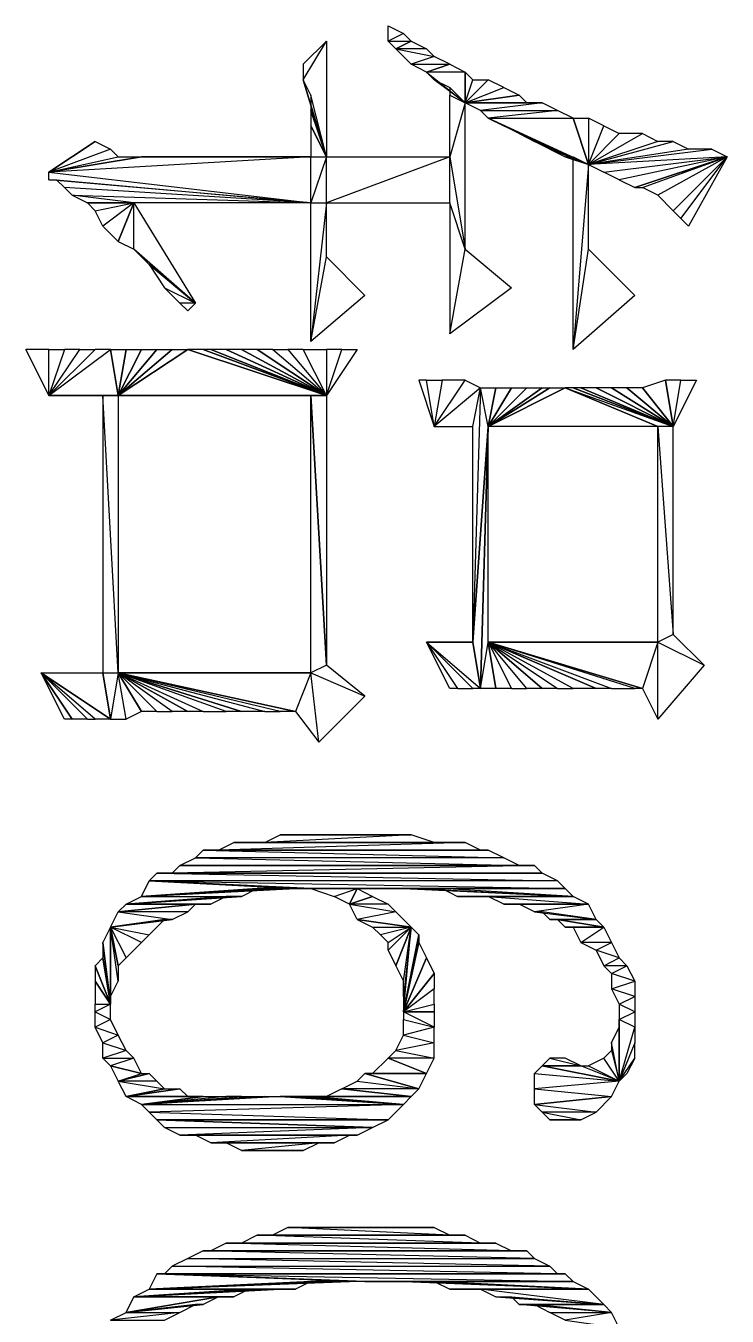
# Model space of a CAD drawing. Extents: x 0 to 7.8, y 0 to 11.
# Drawn here: x 1.595 to 1.8225, y 3.1462 to 3.565 of the extents above; entities that cross this region are included whole.
import ezdxf

# ---------------------------------------------------------------- set-up
doc = ezdxf.new("R2010")
doc.units = 0
doc.header["$MEASUREMENT"] = 0
doc.linetypes.add('AUSGEZOGEN', pattern=[0])
doc.layers.get('0').update_dxf_attribs({"linetype": 'AUSGEZOGEN'})

msp = doc.modelspace()

# ---------------------------------------------------------------- linework, layer by layer
for points in [[(1.7125, 3.565), (1.7175, 3.5625), (1.7175, 3.5625), (1.7125, 3.56), (1.7125, 3.565)], [(1.685, 3.5525), (1.685, 3.5475), (1.685, 3.5475), (1.6925, 3.56), (1.685, 3.5525)], [(1.685, 3.5475), (1.6925, 3.56), (1.6925, 3.56), (1.6925, 3.5225), (1.685, 3.5475), (1.685, 3.5475)], [(1.7175, 3.5625), (1.7125, 3.56), (1.7125, 3.56), (1.72, 3.56), (1.7175, 3.5625)], [(1.7125, 3.56), (1.72, 3.56), (1.72, 3.56), (1.715, 3.5575), (1.7125, 3.56), (1.7125, 3.56)], [(1.72, 3.56), (1.725, 3.5575), (1.725, 3.5575), (1.715, 3.5575), (1.72, 3.56)], [(1.725, 3.5575), (1.715, 3.5575), (1.715, 3.5575), (1.7275, 3.555), (1.725, 3.5575)], [(1.715, 3.5575), (1.7275, 3.555), (1.7275, 3.555), (1.72, 3.5525), (1.715, 3.5575)], [(1.7275, 3.555), (1.72, 3.5525), (1.72, 3.5525), (1.7325, 3.5525), (1.7275, 3.555)], [(1.72, 3.5525), (1.7325, 3.5525), (1.7325, 3.5525), (1.725, 3.55), (1.72, 3.5525), (1.72, 3.5525)], [(1.7325, 3.5525), (1.7375, 3.55), (1.7375, 3.55), (1.725, 3.55), (1.7325, 3.5525)], [(1.6925, 3.5225), (1.6875, 3.5425), (1.6875, 3.5425), (1.685, 3.5475), (1.6925, 3.5225), (1.6925, 3.5225)], [(1.7375, 3.54), (1.7275, 3.5475), (1.7275, 3.5475), (1.725, 3.55), (1.7375, 3.54), (1.7375, 3.54)], [(1.7375, 3.55), (1.725, 3.55), (1.725, 3.55), (1.7375, 3.54), (1.7375, 3.55), (1.7375, 3.55)], [(1.7325, 3.545), (1.7375, 3.54), (1.7375, 3.54), (1.7275, 3.5475), (1.7325, 3.545)], [(1.7375, 3.54), (1.74, 3.5475), (1.74, 3.5475), (1.7375, 3.55), (1.7375, 3.54), (1.7375, 3.54)], [(1.7375, 3.54), (1.75, 3.545), (1.75, 3.545), (1.745, 3.5475), (1.7375, 3.54), (1.7375, 3.54)], [(1.745, 3.5475), (1.7375, 3.54), (1.7375, 3.54), (1.74, 3.5475), (1.745, 3.5475)], [(1.7325, 3.545), (1.7325, 3.5425), (1.7325, 3.5425), (1.7375, 3.54), (1.7325, 3.545)], [(1.755, 3.5425), (1.7375, 3.54), (1.7375, 3.54), (1.75, 3.545), (1.755, 3.5425)], [(1.6875, 3.5375), (1.6925, 3.5225), (1.6925, 3.5225), (1.6875, 3.5425), (1.6875, 3.5375)], [(1.7325, 3.5425), (1.7375, 3.54), (1.7375, 3.54), (1.7325, 3.5225), (1.7325, 3.5425)], [(1.7375, 3.54), (1.7325, 3.5225), (1.7325, 3.5225), (1.7375, 3.4925), (1.7375, 3.54), (1.7375, 3.54)], [(1.755, 3.5425), (1.7575, 3.54), (1.7575, 3.54), (1.7375, 3.54), (1.755, 3.5425)], [(1.7575, 3.54), (1.7375, 3.54), (1.7375, 3.54), (1.7625, 3.54), (1.7575, 3.54)], [(1.7375, 3.54), (1.7625, 3.54), (1.7625, 3.54), (1.7425, 3.5375), (1.7375, 3.54)], [(1.7625, 3.54), (1.7425, 3.5375), (1.7425, 3.5375), (1.7675, 3.5375), (1.7625, 3.54)], [(1.6875, 3.5375), (1.6875, 3.5325), (1.6875, 3.5325), (1.6925, 3.5225), (1.6875, 3.5375)], [(1.7425, 3.5375), (1.7675, 3.5375), (1.7675, 3.5375), (1.745, 3.535), (1.7425, 3.5375), (1.7425, 3.5375)], [(1.745, 3.535), (1.7725, 3.535), (1.7725, 3.535), (1.7675, 3.5375), (1.745, 3.535), (1.745, 3.535)], [(1.75, 3.5325), (1.7775, 3.52), (1.7775, 3.52), (1.745, 3.535), (1.75, 3.5325)], [(1.7775, 3.52), (1.745, 3.535), (1.745, 3.535), (1.7725, 3.535), (1.7775, 3.52)], [(1.7725, 3.535), (1.7775, 3.535), (1.7775, 3.535), (1.7775, 3.52), (1.7725, 3.535), (1.7725, 3.535)], [(1.7775, 3.52), (1.7825, 3.5325), (1.7825, 3.5325), (1.7775, 3.535), (1.7775, 3.52), (1.7775, 3.52)], [(1.6875, 3.5325), (1.6875, 3.5225), (1.6875, 3.5225), (1.6925, 3.5225), (1.6875, 3.5325)], [(1.6875, 3.5325), (1.6925, 3.5225), (1.6925, 3.5225), (1.6875, 3.5325), (1.6875, 3.5325), (1.6875, 3.5325)], [(1.7775, 3.52), (1.755, 3.53), (1.755, 3.53), (1.75, 3.5325), (1.7775, 3.52), (1.7775, 3.52)], [(1.7875, 3.53), (1.7775, 3.52), (1.7775, 3.52), (1.7825, 3.5325), (1.7875, 3.53)], [(1.6225, 3.525), (1.6025, 3.5175), (1.6025, 3.5175), (1.6175, 3.5275), (1.6225, 3.525)], [(1.6025, 3.5175), (1.6175, 3.5275), (1.6175, 3.5275), (1.6175, 3.5275), (1.6025, 3.5175), (1.6025, 3.5175)], [(1.76, 3.5275), (1.7775, 3.52), (1.7775, 3.52), (1.755, 3.53), (1.76, 3.5275)], [(1.7775, 3.52), (1.765, 3.525), (1.765, 3.525), (1.76, 3.5275), (1.7775, 3.52), (1.7775, 3.52)], [(1.8, 3.5275), (1.7775, 3.52), (1.7775, 3.52), (1.795, 3.53), (1.8, 3.5275)], [(1.7775, 3.52), (1.795, 3.53), (1.795, 3.53), (1.7875, 3.53), (1.7775, 3.52), (1.7775, 3.52)], [(1.81, 3.525), (1.7775, 3.52), (1.7775, 3.52), (1.805, 3.5275), (1.81, 3.525)], [(1.7775, 3.52), (1.805, 3.5275), (1.805, 3.5275), (1.8, 3.5275), (1.7775, 3.52), (1.7775, 3.52)], [(1.6025, 3.5175), (1.625, 3.5225), (1.625, 3.5225), (1.6225, 3.525), (1.6025, 3.5175), (1.6025, 3.5175)], [(1.6875, 3.5225), (1.6025, 3.5175), (1.6025, 3.5175), (1.6875, 3.5075), (1.6875, 3.5225), (1.6875, 3.5225)], [(1.6325, 3.5225), (1.6875, 3.5225), (1.6875, 3.5225), (1.6025, 3.5175), (1.6325, 3.5225), (1.6325, 3.5225)], [(1.6325, 3.5225), (1.6025, 3.5175), (1.6025, 3.5175), (1.625, 3.5225), (1.6325, 3.5225)], [(1.6875, 3.5225), (1.6325, 3.5225), (1.6325, 3.5225), (1.6875, 3.5225), (1.6875, 3.5225)], [(1.6875, 3.5225), (1.6925, 3.5225), (1.6925, 3.5225), (1.6875, 3.5075), (1.6875, 3.5225)], [(1.6925, 3.5225), (1.6875, 3.5075), (1.6875, 3.5075), (1.6925, 3.5075), (1.6925, 3.5225)], [(1.7325, 3.5075), (1.7325, 3.5225), (1.7325, 3.5225), (1.6925, 3.5075), (1.7325, 3.5075)], [(1.7325, 3.5225), (1.6925, 3.5075), (1.6925, 3.5075), (1.6925, 3.5225), (1.7325, 3.5225), (1.7325, 3.5225)], [(1.7375, 3.4925), (1.7325, 3.5075), (1.7325, 3.5075), (1.7325, 3.5225), (1.7375, 3.4925), (1.7375, 3.4925)], [(1.77, 3.5225), (1.7775, 3.52), (1.7775, 3.52), (1.765, 3.525), (1.77, 3.5225)], [(1.77, 3.5225), (1.7725, 3.5225), (1.7725, 3.5225), (1.7775, 3.52), (1.77, 3.5225)], [(1.7725, 3.5225), (1.7775, 3.52), (1.7775, 3.52), (1.7725, 3.46), (1.7725, 3.5225), (1.7725, 3.5225)], [(1.8225, 3.5225), (1.7775, 3.52), (1.7775, 3.52), (1.8175, 3.525), (1.8225, 3.5225)], [(1.7775, 3.52), (1.8175, 3.525), (1.8175, 3.525), (1.81, 3.525), (1.7775, 3.52), (1.7775, 3.52)], [(1.7775, 3.52), (1.7825, 3.5175), (1.7825, 3.5175), (1.8225, 3.5225), (1.7775, 3.52)], [(1.7825, 3.5175), (1.8225, 3.5225), (1.8225, 3.5225), (1.7875, 3.515), (1.7825, 3.5175)], [(1.8225, 3.5225), (1.7875, 3.515), (1.7875, 3.515), (1.7925, 3.5125), (1.8225, 3.5225), (1.8225, 3.5225)], [(1.7925, 3.5125), (1.795, 3.5125), (1.795, 3.5125), (1.8225, 3.5225), (1.7925, 3.5125)], [(1.795, 3.5125), (1.8225, 3.5225), (1.8225, 3.5225), (1.8, 3.51), (1.795, 3.5125)], [(1.8225, 3.5225), (1.8, 3.51), (1.8, 3.51), (1.805, 3.505), (1.8225, 3.5225), (1.8225, 3.5225)], [(1.805, 3.505), (1.8075, 3.5025), (1.8075, 3.5025), (1.8225, 3.5225), (1.805, 3.505)], [(1.8075, 3.5025), (1.8225, 3.5225), (1.8225, 3.5225), (1.81, 3.5), (1.8075, 3.5025), (1.8075, 3.5025)], [(1.6875, 3.5075), (1.6025, 3.515), (1.6025, 3.515), (1.6025, 3.5175), (1.6875, 3.5075), (1.6875, 3.5075)], [(1.7725, 3.46), (1.7775, 3.4925), (1.7775, 3.4925), (1.7775, 3.52), (1.7725, 3.46), (1.7725, 3.46)], [(1.605, 3.515), (1.6875, 3.5075), (1.6875, 3.5075), (1.6025, 3.515), (1.605, 3.515)], [(1.6875, 3.5075), (1.6075, 3.5125), (1.6075, 3.5125), (1.605, 3.515), (1.6875, 3.5075), (1.6875, 3.5075)], [(1.61, 3.51), (1.6875, 3.5075), (1.6875, 3.5075), (1.6075, 3.5125), (1.61, 3.51)], [(1.6875, 3.5075), (1.63, 3.5075), (1.63, 3.5075), (1.61, 3.51), (1.6875, 3.5075)], [(1.63, 3.5075), (1.61, 3.51), (1.61, 3.51), (1.615, 3.5075), (1.63, 3.5075), (1.63, 3.5075)], [(1.615, 3.5075), (1.6175, 3.505), (1.6175, 3.505), (1.63, 3.5075), (1.615, 3.5075)], [(1.6175, 3.505), (1.63, 3.5075), (1.63, 3.5075), (1.62, 3.5), (1.6175, 3.505)], [(1.63, 3.5075), (1.62, 3.5), (1.62, 3.5), (1.625, 3.495), (1.63, 3.5075), (1.63, 3.5075)], [(1.63, 3.5075), (1.625, 3.495), (1.625, 3.495), (1.63, 3.4925), (1.63, 3.5075), (1.63, 3.5075)], [(1.65, 3.475), (1.63, 3.4925), (1.63, 3.4925), (1.63, 3.5075), (1.65, 3.475), (1.65, 3.475)], [(1.6875, 3.4625), (1.6925, 3.49), (1.6925, 3.49), (1.6925, 3.5075), (1.6875, 3.4625), (1.6875, 3.4625)], [(1.6875, 3.5075), (1.6925, 3.5075), (1.6925, 3.5075), (1.6875, 3.4625), (1.6875, 3.5075), (1.6875, 3.5075)], [(1.7325, 3.465), (1.7375, 3.4925), (1.7375, 3.4925), (1.7325, 3.5075), (1.7325, 3.465)], [(1.635, 3.4875), (1.65, 3.475), (1.65, 3.475), (1.63, 3.4925), (1.635, 3.4875)], [(1.7525, 3.48), (1.7325, 3.465), (1.7325, 3.465), (1.7375, 3.4925), (1.7525, 3.48)], [(1.7925, 3.4775), (1.7725, 3.46), (1.7725, 3.46), (1.7775, 3.4925), (1.7925, 3.4775)], [(1.705, 3.4775), (1.6875, 3.4625), (1.6875, 3.4625), (1.6925, 3.49), (1.705, 3.4775)], [(1.635, 3.4875), (1.64, 3.48), (1.64, 3.48), (1.65, 3.475), (1.635, 3.4875)], [(1.64, 3.48), (1.65, 3.475), (1.65, 3.475), (1.645, 3.475), (1.64, 3.48)], [(1.65, 3.475), (1.645, 3.475), (1.645, 3.475), (1.6475, 3.4725), (1.65, 3.475), (1.65, 3.475)], [(1.6025, 3.445), (1.6025, 3.46), (1.6025, 3.46), (1.595, 3.46), (1.6025, 3.445), (1.6025, 3.445)], [(1.595, 3.46), (1.595, 3.46), (1.595, 3.46), (1.6025, 3.445), (1.595, 3.46), (1.595, 3.46)], [(1.625, 3.445), (1.6025, 3.445), (1.6025, 3.445), (1.6225, 3.46), (1.625, 3.445)], [(1.6025, 3.445), (1.6225, 3.46), (1.6225, 3.46), (1.6175, 3.46), (1.6025, 3.445), (1.6025, 3.445)], [(1.6175, 3.46), (1.6025, 3.445), (1.6025, 3.445), (1.6125, 3.46), (1.6175, 3.46)], [(1.6025, 3.445), (1.6125, 3.46), (1.6125, 3.46), (1.6075, 3.46), (1.6025, 3.445), (1.6025, 3.445)], [(1.6075, 3.46), (1.6025, 3.445), (1.6025, 3.445), (1.6025, 3.46), (1.6075, 3.46)], [(1.6225, 3.46), (1.6275, 3.46), (1.6275, 3.46), (1.625, 3.445), (1.6225, 3.46), (1.6225, 3.46)], [(1.6475, 3.46), (1.6925, 3.445), (1.6925, 3.445), (1.625, 3.445), (1.6475, 3.46), (1.6475, 3.46)], [(1.6425, 3.46), (1.6475, 3.46), (1.6475, 3.46), (1.625, 3.445), (1.6425, 3.46), (1.6425, 3.46)], [(1.6375, 3.46), (1.6425, 3.46), (1.6425, 3.46), (1.625, 3.445), (1.6375, 3.46), (1.6375, 3.46)], [(1.6325, 3.46), (1.6375, 3.46), (1.6375, 3.46), (1.625, 3.445), (1.6325, 3.46), (1.6325, 3.46)], [(1.6275, 3.46), (1.6325, 3.46), (1.6325, 3.46), (1.625, 3.445), (1.6275, 3.46), (1.6275, 3.46)], [(1.6475, 3.46), (1.6475, 3.46), (1.6475, 3.46), (1.6925, 3.445), (1.6475, 3.46)], [(1.6525, 3.46), (1.6475, 3.46), (1.6475, 3.46), (1.6925, 3.445), (1.6525, 3.46), (1.6525, 3.46)], [(1.655, 3.46), (1.6525, 3.46), (1.6525, 3.46), (1.6925, 3.445), (1.655, 3.46), (1.655, 3.46)], [(1.66, 3.46), (1.655, 3.46), (1.655, 3.46), (1.6925, 3.445), (1.66, 3.46), (1.66, 3.46)], [(1.665, 3.46), (1.66, 3.46), (1.66, 3.46), (1.6925, 3.445), (1.665, 3.46), (1.665, 3.46)], [(1.67, 3.46), (1.665, 3.46), (1.665, 3.46), (1.6925, 3.445), (1.67, 3.46), (1.67, 3.46)], [(1.67, 3.46), (1.6925, 3.445), (1.6925, 3.445), (1.675, 3.46), (1.67, 3.46)], [(1.6925, 3.445), (1.675, 3.46), (1.675, 3.46), (1.68, 3.46), (1.6925, 3.445), (1.6925, 3.445)], [(1.68, 3.46), (1.6925, 3.445), (1.6925, 3.445), (1.685, 3.46), (1.68, 3.46)], [(1.6925, 3.445), (1.685, 3.46), (1.685, 3.46), (1.6925, 3.46), (1.6925, 3.445), (1.6925, 3.445)], [(1.6925, 3.46), (1.6925, 3.445), (1.6925, 3.445), (1.6975, 3.46), (1.6925, 3.46)], [(1.6925, 3.445), (1.6975, 3.46), (1.6975, 3.46), (1.7025, 3.46), (1.6925, 3.445), (1.6925, 3.445)], [(1.7275, 3.435), (1.725, 3.45), (1.725, 3.45), (1.7225, 3.45), (1.7275, 3.435), (1.7275, 3.435)], [(1.73, 3.45), (1.7275, 3.435), (1.7275, 3.435), (1.725, 3.45), (1.73, 3.45)], [(1.7425, 3.4475), (1.7275, 3.435), (1.7275, 3.435), (1.7375, 3.45), (1.7425, 3.4475)], [(1.7275, 3.435), (1.7375, 3.45), (1.7375, 3.45), (1.73, 3.45), (1.7275, 3.435), (1.7275, 3.435)], [(1.7275, 3.435), (1.74, 3.435), (1.74, 3.435), (1.7425, 3.4475), (1.7275, 3.435)], [(1.74, 3.435), (1.7425, 3.4475), (1.7425, 3.4475), (1.74, 3.365), (1.74, 3.435), (1.74, 3.435)], [(1.745, 3.435), (1.7425, 3.4475), (1.7425, 3.4475), (1.74, 3.365), (1.745, 3.435), (1.745, 3.435)], [(1.7475, 3.4475), (1.745, 3.435), (1.745, 3.435), (1.7425, 3.4475), (1.7475, 3.4475)], [(1.77, 3.4475), (1.8, 3.435), (1.8, 3.435), (1.745, 3.435), (1.77, 3.4475), (1.77, 3.4475)], [(1.765, 3.4475), (1.77, 3.4475), (1.77, 3.4475), (1.745, 3.435), (1.765, 3.4475), (1.765, 3.4475)], [(1.7625, 3.4475), (1.765, 3.4475), (1.765, 3.4475), (1.745, 3.435), (1.7625, 3.4475), (1.7625, 3.4475)], [(1.7575, 3.4475), (1.7625, 3.4475), (1.7625, 3.4475), (1.745, 3.435), (1.7575, 3.4475), (1.7575, 3.4475)], [(1.7525, 3.4475), (1.7575, 3.4475), (1.7575, 3.4475), (1.745, 3.435), (1.7525, 3.4475), (1.7525, 3.4475)], [(1.7475, 3.4475), (1.7525, 3.4475), (1.7525, 3.4475), (1.745, 3.435), (1.7475, 3.4475), (1.7475, 3.4475)], [(1.77, 3.4475), (1.805, 3.435), (1.805, 3.435), (1.8, 3.435), (1.77, 3.4475)], [(1.7725, 3.4475), (1.77, 3.4475), (1.77, 3.4475), (1.805, 3.435), (1.7725, 3.4475), (1.7725, 3.4475)], [(1.775, 3.4475), (1.7725, 3.4475), (1.7725, 3.4475), (1.805, 3.435), (1.775, 3.4475), (1.775, 3.4475)], [(1.78, 3.4475), (1.775, 3.4475), (1.775, 3.4475), (1.805, 3.435), (1.78, 3.4475), (1.78, 3.4475)], [(1.785, 3.4475), (1.78, 3.4475), (1.78, 3.4475), (1.805, 3.435), (1.785, 3.4475), (1.785, 3.4475)], [(1.79, 3.4475), (1.785, 3.4475), (1.785, 3.4475), (1.805, 3.435), (1.79, 3.4475), (1.79, 3.4475)], [(1.795, 3.4475), (1.79, 3.4475), (1.79, 3.4475), (1.805, 3.435), (1.795, 3.4475), (1.795, 3.4475)], [(1.8025, 3.45), (1.795, 3.4475), (1.795, 3.4475), (1.805, 3.435), (1.8025, 3.45), (1.8025, 3.45)], [(1.8025, 3.45), (1.805, 3.435), (1.805, 3.435), (1.8075, 3.45), (1.8025, 3.45)], [(1.805, 3.435), (1.8075, 3.45), (1.8075, 3.45), (1.8125, 3.45), (1.805, 3.435), (1.805, 3.435)], [(1.6025, 3.445), (1.62, 3.445), (1.62, 3.445), (1.625, 3.445), (1.6025, 3.445)], [(1.62, 3.445), (1.62, 3.355), (1.62, 3.355), (1.625, 3.355), (1.62, 3.445), (1.62, 3.445)], [(1.62, 3.445), (1.625, 3.445), (1.625, 3.445), (1.625, 3.355), (1.62, 3.445), (1.62, 3.445)], [(1.625, 3.445), (1.6875, 3.445), (1.6875, 3.445), (1.6925, 3.445), (1.625, 3.445)], [(1.6875, 3.445), (1.6925, 3.3575), (1.6925, 3.3575), (1.6875, 3.355), (1.6875, 3.445)], [(1.6875, 3.445), (1.6925, 3.445), (1.6925, 3.445), (1.6925, 3.3575), (1.6875, 3.445), (1.6875, 3.445)], [(1.745, 3.435), (1.74, 3.365), (1.74, 3.365), (1.7425, 3.35), (1.745, 3.435), (1.745, 3.435)], [(1.7425, 3.35), (1.745, 3.365), (1.745, 3.365), (1.745, 3.435), (1.7425, 3.35), (1.7425, 3.35)], [(1.805, 3.435), (1.8, 3.435), (1.8, 3.435), (1.805, 3.3675), (1.805, 3.435)], [(1.8, 3.435), (1.805, 3.3675), (1.805, 3.3675), (1.8, 3.365), (1.8, 3.435), (1.8, 3.435)], [(1.805, 3.3675), (1.8, 3.365), (1.8, 3.365), (1.815, 3.3575), (1.805, 3.3675)], [(1.7425, 3.35), (1.74, 3.35), (1.74, 3.35), (1.725, 3.365), (1.7425, 3.35)], [(1.74, 3.35), (1.725, 3.365), (1.725, 3.365), (1.735, 3.35), (1.74, 3.35)], [(1.725, 3.365), (1.735, 3.35), (1.735, 3.35), (1.7325, 3.35), (1.725, 3.365), (1.725, 3.365)], [(1.725, 3.365), (1.74, 3.365), (1.74, 3.365), (1.725, 3.365), (1.725, 3.365)], [(1.74, 3.365), (1.725, 3.365), (1.725, 3.365), (1.7425, 3.35), (1.74, 3.365), (1.74, 3.365)], [(1.7475, 3.35), (1.7425, 3.35), (1.7425, 3.35), (1.745, 3.365), (1.7475, 3.35)], [(1.8, 3.365), (1.745, 3.365), (1.745, 3.365), (1.8, 3.365), (1.8, 3.365)], [(1.745, 3.365), (1.8, 3.365), (1.8, 3.365), (1.795, 3.35), (1.745, 3.365), (1.745, 3.365)], [(1.795, 3.35), (1.7925, 3.35), (1.7925, 3.35), (1.745, 3.365), (1.795, 3.35)], [(1.7925, 3.35), (1.745, 3.365), (1.745, 3.365), (1.785, 3.35), (1.7925, 3.35)], [(1.745, 3.365), (1.785, 3.35), (1.785, 3.35), (1.78, 3.35), (1.745, 3.365), (1.745, 3.365)], [(1.78, 3.35), (1.7725, 3.35), (1.7725, 3.35), (1.745, 3.365), (1.78, 3.35)], [(1.7725, 3.35), (1.745, 3.365), (1.745, 3.365), (1.7675, 3.35), (1.7725, 3.35)], [(1.745, 3.365), (1.7675, 3.35), (1.7675, 3.35), (1.7625, 3.35), (1.745, 3.365), (1.745, 3.365)], [(1.7625, 3.35), (1.7575, 3.35), (1.7575, 3.35), (1.745, 3.365), (1.7625, 3.35)], [(1.7575, 3.35), (1.745, 3.365), (1.745, 3.365), (1.7525, 3.35), (1.7575, 3.35)], [(1.745, 3.365), (1.7525, 3.35), (1.7525, 3.35), (1.7475, 3.35), (1.745, 3.365), (1.745, 3.365)], [(1.8, 3.365), (1.795, 3.35), (1.795, 3.35), (1.8, 3.34), (1.8, 3.365), (1.8, 3.365)], [(1.8, 3.365), (1.815, 3.3575), (1.815, 3.3575), (1.8, 3.34), (1.8, 3.365), (1.8, 3.365)], [(1.6225, 3.34), (1.6175, 3.34), (1.6175, 3.34), (1.6, 3.355), (1.6225, 3.34)], [(1.6175, 3.34), (1.6, 3.355), (1.6, 3.355), (1.615, 3.34), (1.6175, 3.34)], [(1.6, 3.355), (1.615, 3.34), (1.615, 3.34), (1.61, 3.34), (1.6, 3.355), (1.6, 3.355)], [(1.6, 3.355), (1.61, 3.34), (1.61, 3.34), (1.6075, 3.34), (1.6, 3.355), (1.6, 3.355)], [(1.6225, 3.34), (1.6, 3.355), (1.6, 3.355), (1.62, 3.355), (1.6225, 3.34), (1.6225, 3.34)], [(1.625, 3.355), (1.6225, 3.34), (1.6225, 3.34), (1.62, 3.355), (1.625, 3.355), (1.625, 3.355)], [(1.6275, 3.34), (1.625, 3.355), (1.625, 3.355), (1.6225, 3.34), (1.6275, 3.34)], [(1.6875, 3.355), (1.625, 3.355), (1.625, 3.355), (1.6875, 3.355), (1.6875, 3.355)], [(1.625, 3.355), (1.6875, 3.355), (1.6875, 3.355), (1.6825, 3.3425), (1.625, 3.355), (1.625, 3.355)], [(1.6825, 3.3425), (1.6775, 3.3425), (1.6775, 3.3425), (1.625, 3.355), (1.6825, 3.3425)], [(1.6775, 3.3425), (1.625, 3.355), (1.625, 3.355), (1.6725, 3.3425), (1.6775, 3.3425)], [(1.625, 3.355), (1.6725, 3.3425), (1.6725, 3.3425), (1.665, 3.3425), (1.625, 3.355), (1.625, 3.355)], [(1.665, 3.3425), (1.66, 3.3425), (1.66, 3.3425), (1.625, 3.355), (1.665, 3.3425)], [(1.66, 3.3425), (1.625, 3.355), (1.625, 3.355), (1.6525, 3.3425), (1.66, 3.3425)], [(1.625, 3.355), (1.6525, 3.3425), (1.6525, 3.3425), (1.6475, 3.3425), (1.625, 3.355), (1.625, 3.355)], [(1.6475, 3.3425), (1.6425, 3.3425), (1.6425, 3.3425), (1.625, 3.355), (1.6475, 3.3425)], [(1.6425, 3.3425), (1.625, 3.355), (1.625, 3.355), (1.6375, 3.3425), (1.6425, 3.3425)], [(1.625, 3.355), (1.6375, 3.3425), (1.6375, 3.3425), (1.6325, 3.3425), (1.625, 3.355), (1.625, 3.355)], [(1.6325, 3.3425), (1.6275, 3.34), (1.6275, 3.34), (1.625, 3.355), (1.6325, 3.3425)], [(1.6875, 3.355), (1.6825, 3.3425), (1.6825, 3.3425), (1.69, 3.3325), (1.6875, 3.355), (1.6875, 3.355)], [(1.6925, 3.3575), (1.6875, 3.355), (1.6875, 3.355), (1.705, 3.3475), (1.6925, 3.3575)], [(1.6875, 3.355), (1.705, 3.3475), (1.705, 3.3475), (1.69, 3.3325), (1.6875, 3.355), (1.6875, 3.355)], [(1.6625, 3.3), (1.7375, 3.3), (1.7375, 3.3), (1.6575, 3.2975), (1.6625, 3.3)], [(1.7375, 3.3), (1.6575, 3.2975), (1.6575, 3.2975), (1.7425, 3.2975), (1.7375, 3.3)], [(1.6675, 3.3), (1.7325, 3.3), (1.7325, 3.3), (1.6625, 3.3), (1.6675, 3.3)], [(1.7325, 3.3), (1.6625, 3.3), (1.6625, 3.3), (1.7375, 3.3), (1.7325, 3.3)], [(1.6725, 3.3), (1.7275, 3.3), (1.7275, 3.3), (1.6675, 3.3), (1.6725, 3.3)], [(1.7275, 3.3), (1.6675, 3.3), (1.6675, 3.3), (1.7325, 3.3), (1.7275, 3.3)], [(1.6775, 3.3025), (1.72, 3.3025), (1.72, 3.3025), (1.6725, 3.3), (1.6775, 3.3025)], [(1.72, 3.3025), (1.6725, 3.3), (1.6725, 3.3), (1.7275, 3.3), (1.72, 3.3025)], [(1.6825, 3.3025), (1.715, 3.3025), (1.715, 3.3025), (1.6775, 3.3025), (1.6825, 3.3025)], [(1.715, 3.3025), (1.6775, 3.3025), (1.6775, 3.3025), (1.72, 3.3025), (1.715, 3.3025)], [(1.69, 3.3025), (1.71, 3.3025), (1.71, 3.3025), (1.6825, 3.3025), (1.69, 3.3025)], [(1.71, 3.3025), (1.6825, 3.3025), (1.6825, 3.3025), (1.715, 3.3025), (1.71, 3.3025)], [(1.695, 3.3025), (1.7025, 3.3025), (1.7025, 3.3025), (1.69, 3.3025), (1.695, 3.3025)], [(1.7025, 3.3025), (1.69, 3.3025), (1.69, 3.3025), (1.71, 3.3025), (1.7025, 3.3025)], [(1.6975, 3.3025), (1.695, 3.3025), (1.695, 3.3025), (1.7025, 3.3025), (1.6975, 3.3025)], [(1.6525, 3.2975), (1.75, 3.295), (1.75, 3.295), (1.65, 3.295), (1.6525, 3.2975)], [(1.7425, 3.2975), (1.745, 3.2975), (1.745, 3.2975), (1.6525, 3.2975), (1.7425, 3.2975)], [(1.745, 3.2975), (1.6525, 3.2975), (1.6525, 3.2975), (1.75, 3.295), (1.745, 3.2975)], [(1.6575, 3.2975), (1.7425, 3.2975), (1.7425, 3.2975), (1.6525, 3.2975), (1.6575, 3.2975), (1.6575, 3.2975)], [(1.645, 3.2925), (1.76, 3.2925), (1.76, 3.2925), (1.6425, 3.29), (1.645, 3.2925)], [(1.76, 3.2925), (1.6425, 3.29), (1.6425, 3.29), (1.7625, 3.29), (1.76, 3.2925)], [(1.65, 3.295), (1.755, 3.2925), (1.755, 3.2925), (1.645, 3.2925), (1.65, 3.295)], [(1.755, 3.2925), (1.645, 3.2925), (1.645, 3.2925), (1.76, 3.2925), (1.755, 3.2925)], [(1.75, 3.295), (1.65, 3.295), (1.65, 3.295), (1.755, 3.2925), (1.75, 3.295)], [(1.635, 3.2875), (1.6825, 3.285), (1.6825, 3.285), (1.6325, 3.2825), (1.635, 3.2875), (1.635, 3.2875)], [(1.6375, 3.29), (1.7675, 3.2875), (1.7675, 3.2875), (1.635, 3.2875), (1.6375, 3.29)], [(1.77, 3.285), (1.6875, 3.285), (1.6875, 3.285), (1.635, 3.2875), (1.77, 3.285)], [(1.6875, 3.285), (1.635, 3.2875), (1.635, 3.2875), (1.6825, 3.285), (1.6875, 3.285)], [(1.7675, 3.2875), (1.635, 3.2875), (1.635, 3.2875), (1.77, 3.285), (1.7675, 3.2875), (1.7675, 3.2875)], [(1.6425, 3.29), (1.7625, 3.29), (1.7625, 3.29), (1.6375, 3.29), (1.6425, 3.29)], [(1.7625, 3.29), (1.6375, 3.29), (1.6375, 3.29), (1.7675, 3.2875), (1.7625, 3.29)], [(1.67, 3.285), (1.6325, 3.2825), (1.6325, 3.2825), (1.665, 3.2825), (1.67, 3.285)], [(1.675, 3.285), (1.67, 3.285), (1.67, 3.285), (1.6325, 3.2825), (1.675, 3.285), (1.675, 3.285)], [(1.6825, 3.285), (1.675, 3.285), (1.675, 3.285), (1.6325, 3.2825), (1.6825, 3.285), (1.6825, 3.285)], [(1.6875, 3.285), (1.695, 3.2825), (1.695, 3.2825), (1.7025, 3.285), (1.6875, 3.285)], [(1.77, 3.285), (1.7025, 3.285), (1.7025, 3.285), (1.6875, 3.285), (1.77, 3.285)], [(1.7025, 3.285), (1.6875, 3.285), (1.6875, 3.285), (1.6875, 3.285), (1.7025, 3.285), (1.7025, 3.285)], [(1.695, 3.2825), (1.7025, 3.285), (1.7025, 3.285), (1.7, 3.28), (1.695, 3.2825), (1.695, 3.2825)], [(1.7025, 3.285), (1.7075, 3.2825), (1.7075, 3.2825), (1.7, 3.28), (1.7025, 3.285), (1.7025, 3.285)], [(1.71, 3.285), (1.77, 3.285), (1.77, 3.285), (1.7025, 3.285), (1.71, 3.285)], [(1.7175, 3.285), (1.71, 3.285), (1.71, 3.285), (1.77, 3.285), (1.7175, 3.285)], [(1.7175, 3.285), (1.7225, 3.285), (1.7225, 3.285), (1.7725, 3.2825), (1.7175, 3.285), (1.7175, 3.285)], [(1.77, 3.285), (1.7175, 3.285), (1.7175, 3.285), (1.7725, 3.2825), (1.77, 3.285), (1.77, 3.285)], [(1.7725, 3.2825), (1.73, 3.285), (1.73, 3.285), (1.7225, 3.285), (1.7725, 3.2825), (1.7725, 3.2825)], [(1.735, 3.2825), (1.7725, 3.2825), (1.7725, 3.2825), (1.73, 3.285), (1.735, 3.2825)], [(1.65, 3.28), (1.6475, 3.2775), (1.6475, 3.2775), (1.625, 3.2775), (1.65, 3.28), (1.65, 3.28)], [(1.6275, 3.28), (1.65, 3.28), (1.65, 3.28), (1.625, 3.2775), (1.6275, 3.28), (1.6275, 3.28)], [(1.66, 3.2825), (1.655, 3.28), (1.655, 3.28), (1.6275, 3.28), (1.66, 3.2825), (1.66, 3.2825)], [(1.665, 3.2825), (1.66, 3.2825), (1.66, 3.2825), (1.6275, 3.28), (1.665, 3.2825), (1.665, 3.2825)], [(1.6325, 3.2825), (1.665, 3.2825), (1.665, 3.2825), (1.6275, 3.28), (1.6325, 3.2825), (1.6325, 3.2825)], [(1.655, 3.28), (1.6275, 3.28), (1.6275, 3.28), (1.65, 3.28), (1.655, 3.28)], [(1.7075, 3.2825), (1.7125, 3.28), (1.7125, 3.28), (1.7, 3.28), (1.7075, 3.2825)], [(1.7125, 3.28), (1.7, 3.28), (1.7, 3.28), (1.715, 3.2775), (1.7125, 3.28)], [(1.7, 3.28), (1.715, 3.2775), (1.715, 3.2775), (1.7025, 3.275), (1.7, 3.28)], [(1.735, 3.2825), (1.74, 3.2825), (1.74, 3.2825), (1.7725, 3.2825), (1.735, 3.2825), (1.735, 3.2825)], [(1.74, 3.2825), (1.7725, 3.2825), (1.7725, 3.2825), (1.745, 3.2825), (1.74, 3.2825)], [(1.7775, 3.28), (1.75, 3.28), (1.75, 3.28), (1.745, 3.2825), (1.7775, 3.28), (1.7775, 3.28)], [(1.7725, 3.2825), (1.745, 3.2825), (1.745, 3.2825), (1.7775, 3.28), (1.7725, 3.2825), (1.7725, 3.2825)], [(1.755, 3.28), (1.7775, 3.28), (1.7775, 3.28), (1.75, 3.28), (1.755, 3.28)], [(1.755, 3.28), (1.7775, 3.28), (1.7775, 3.28), (1.76, 3.2775), (1.755, 3.28)], [(1.7775, 3.28), (1.76, 3.2775), (1.76, 3.2775), (1.78, 3.275), (1.7775, 3.28), (1.7775, 3.28)], [(1.625, 3.2775), (1.6425, 3.275), (1.6425, 3.275), (1.6225, 3.2725), (1.625, 3.2775), (1.625, 3.2775)], [(1.64, 3.275), (1.6225, 3.2725), (1.6225, 3.2725), (1.635, 3.27), (1.64, 3.275), (1.64, 3.275)], [(1.6425, 3.275), (1.64, 3.275), (1.64, 3.275), (1.6225, 3.2725), (1.6425, 3.275), (1.6425, 3.275)], [(1.6475, 3.2775), (1.625, 3.2775), (1.625, 3.2775), (1.6425, 3.275), (1.6475, 3.2775)], [(1.715, 3.2775), (1.7025, 3.275), (1.7025, 3.275), (1.72, 3.2725), (1.715, 3.2775), (1.715, 3.2775)], [(1.7025, 3.275), (1.7075, 3.2725), (1.7075, 3.2725), (1.72, 3.2725), (1.7025, 3.275)], [(1.78, 3.275), (1.7625, 3.2775), (1.7625, 3.2775), (1.76, 3.2775), (1.78, 3.275), (1.78, 3.275)], [(1.765, 3.275), (1.78, 3.275), (1.78, 3.275), (1.7625, 3.2775), (1.765, 3.275)], [(1.765, 3.275), (1.78, 3.275), (1.78, 3.275), (1.7675, 3.275), (1.765, 3.275)], [(1.7675, 3.275), (1.77, 3.2725), (1.77, 3.2725), (1.7825, 3.2725), (1.7675, 3.275), (1.7675, 3.275)], [(1.78, 3.275), (1.7675, 3.275), (1.7675, 3.275), (1.7825, 3.2725), (1.78, 3.275), (1.78, 3.275)], [(1.6225, 3.2725), (1.62, 3.2675), (1.62, 3.2675), (1.6225, 3.2475), (1.6225, 3.2725), (1.6225, 3.2725)], [(1.635, 3.27), (1.6325, 3.2675), (1.6325, 3.2675), (1.6225, 3.2725), (1.635, 3.27)], [(1.6325, 3.2675), (1.6225, 3.2725), (1.6225, 3.2725), (1.6275, 3.2625), (1.6325, 3.2675)], [(1.6225, 3.2725), (1.6275, 3.2625), (1.6275, 3.2625), (1.625, 3.26), (1.6225, 3.2725), (1.6225, 3.2725)], [(1.625, 3.26), (1.625, 3.255), (1.625, 3.255), (1.6225, 3.2725), (1.625, 3.26)], [(1.625, 3.255), (1.6225, 3.2725), (1.6225, 3.2725), (1.6225, 3.25), (1.625, 3.255)], [(1.6225, 3.2725), (1.6225, 3.25), (1.6225, 3.25), (1.6225, 3.2475), (1.6225, 3.2725), (1.6225, 3.2725)], [(1.7075, 3.2725), (1.72, 3.2725), (1.72, 3.2725), (1.71, 3.27), (1.7075, 3.2725), (1.7075, 3.2725)], [(1.71, 3.27), (1.7125, 3.2675), (1.7125, 3.2675), (1.72, 3.2725), (1.71, 3.27)], [(1.7125, 3.2675), (1.72, 3.2725), (1.72, 3.2725), (1.7125, 3.265), (1.7125, 3.2675)], [(1.72, 3.2725), (1.7125, 3.265), (1.7125, 3.265), (1.715, 3.26), (1.72, 3.2725), (1.72, 3.2725)], [(1.715, 3.26), (1.7175, 3.255), (1.7175, 3.255), (1.72, 3.2725), (1.715, 3.26)], [(1.7175, 3.255), (1.72, 3.2725), (1.72, 3.2725), (1.7175, 3.25), (1.7175, 3.255)], [(1.72, 3.2725), (1.7175, 3.25), (1.7175, 3.25), (1.7175, 3.245), (1.72, 3.2725), (1.72, 3.2725)], [(1.72, 3.2725), (1.7225, 3.27), (1.7225, 3.27), (1.7175, 3.245), (1.72, 3.2725), (1.72, 3.2725)], [(1.77, 3.2725), (1.7725, 3.2725), (1.7725, 3.2725), (1.7825, 3.2725), (1.77, 3.2725), (1.77, 3.2725)], [(1.775, 3.2675), (1.7825, 3.2725), (1.7825, 3.2725), (1.7725, 3.2725), (1.775, 3.2675), (1.775, 3.2675)], [(1.785, 3.2675), (1.775, 3.2675), (1.775, 3.2675), (1.7825, 3.2725), (1.785, 3.2675)], [(1.62, 3.2675), (1.62, 3.2625), (1.62, 3.2625), (1.6225, 3.2475), (1.62, 3.2675), (1.62, 3.2675)], [(1.7225, 3.27), (1.7225, 3.2675), (1.7225, 3.2675), (1.7175, 3.245), (1.7225, 3.27), (1.7225, 3.27)], [(1.7225, 3.2675), (1.725, 3.2625), (1.725, 3.2625), (1.7175, 3.245), (1.7225, 3.2675), (1.7225, 3.2675)], [(1.78, 3.265), (1.785, 3.2675), (1.785, 3.2675), (1.775, 3.2675), (1.78, 3.265)], [(1.7875, 3.2625), (1.78, 3.265), (1.78, 3.265), (1.785, 3.2675), (1.7875, 3.2625)], [(1.62, 3.2625), (1.6175, 3.26), (1.6175, 3.26), (1.6225, 3.2475), (1.62, 3.2625), (1.62, 3.2625)], [(1.725, 3.2625), (1.7275, 3.2575), (1.7275, 3.2575), (1.7175, 3.245), (1.725, 3.2625), (1.725, 3.2625)], [(1.7825, 3.26), (1.7875, 3.2625), (1.7875, 3.2625), (1.78, 3.265), (1.7825, 3.26)], [(1.79, 3.26), (1.7825, 3.26), (1.7825, 3.26), (1.7875, 3.2625), (1.79, 3.26)], [(1.6175, 3.26), (1.6175, 3.255), (1.6175, 3.255), (1.6225, 3.2475), (1.6175, 3.26), (1.6175, 3.26)], [(1.785, 3.2575), (1.79, 3.26), (1.79, 3.26), (1.7825, 3.26), (1.785, 3.2575)], [(1.7925, 3.255), (1.785, 3.2575), (1.785, 3.2575), (1.79, 3.26), (1.7925, 3.255)], [(1.6175, 3.255), (1.6175, 3.2475), (1.6175, 3.2475), (1.6225, 3.2475), (1.6175, 3.255), (1.6175, 3.255)], [(1.7275, 3.2575), (1.7275, 3.2525), (1.7275, 3.2525), (1.7175, 3.245), (1.7275, 3.2575), (1.7275, 3.2575)], [(1.785, 3.2525), (1.7925, 3.255), (1.7925, 3.255), (1.785, 3.2575), (1.785, 3.2525)], [(1.7925, 3.25), (1.785, 3.2525), (1.785, 3.2525), (1.7925, 3.255), (1.7925, 3.25)], [(1.7175, 3.245), (1.7275, 3.2475), (1.7275, 3.2475), (1.7275, 3.2525), (1.7175, 3.245), (1.7175, 3.245)], [(1.7875, 3.2475), (1.7925, 3.25), (1.7925, 3.25), (1.785, 3.2525), (1.7875, 3.2475)], [(1.7925, 3.245), (1.7875, 3.2475), (1.7875, 3.2475), (1.7925, 3.25), (1.7925, 3.245)], [(1.6175, 3.2475), (1.6225, 3.2475), (1.6225, 3.2475), (1.6175, 3.245), (1.6175, 3.2475)], [(1.6225, 3.2475), (1.6175, 3.245), (1.6175, 3.245), (1.6225, 3.2425), (1.6225, 3.2475), (1.6225, 3.2475)], [(1.7275, 3.245), (1.7175, 3.245), (1.7175, 3.245), (1.7275, 3.2475), (1.7275, 3.245)], [(1.7875, 3.2425), (1.7925, 3.245), (1.7925, 3.245), (1.7875, 3.2475), (1.7875, 3.2425)], [(1.6175, 3.245), (1.6225, 3.2425), (1.6225, 3.2425), (1.6175, 3.24), (1.6175, 3.245)], [(1.6225, 3.2425), (1.6175, 3.24), (1.6175, 3.24), (1.625, 3.2375), (1.6225, 3.2425), (1.6225, 3.2425)], [(1.7175, 3.2425), (1.7275, 3.24), (1.7275, 3.24), (1.7175, 3.245), (1.7175, 3.2425)], [(1.7275, 3.24), (1.7175, 3.245), (1.7175, 3.245), (1.7275, 3.245), (1.7275, 3.24), (1.7275, 3.24)], [(1.7175, 3.2425), (1.7275, 3.24), (1.7275, 3.24), (1.7175, 3.2375), (1.7175, 3.2425), (1.7175, 3.2425)], [(1.7925, 3.24), (1.7875, 3.2425), (1.7875, 3.2425), (1.7925, 3.245), (1.7925, 3.24)], [(1.7875, 3.2425), (1.7875, 3.24), (1.7875, 3.24), (1.7875, 3.2225), (1.7875, 3.2425), (1.7875, 3.2425)], [(1.7875, 3.2225), (1.7925, 3.24), (1.7925, 3.24), (1.7875, 3.2425), (1.7875, 3.2225)], [(1.6175, 3.24), (1.625, 3.2375), (1.625, 3.2375), (1.62, 3.235), (1.6175, 3.24), (1.6175, 3.24)], [(1.625, 3.2375), (1.62, 3.235), (1.62, 3.235), (1.6275, 3.2325), (1.625, 3.2375), (1.625, 3.2375)], [(1.7175, 3.2375), (1.7275, 3.235), (1.7275, 3.235), (1.715, 3.2325), (1.7175, 3.2375), (1.7175, 3.2375)], [(1.7275, 3.24), (1.7175, 3.2375), (1.7175, 3.2375), (1.7275, 3.235), (1.7275, 3.24), (1.7275, 3.24)], [(1.7875, 3.2225), (1.785, 3.235), (1.785, 3.235), (1.7875, 3.24), (1.7875, 3.2225), (1.7875, 3.2225)], [(1.7925, 3.235), (1.7875, 3.2225), (1.7875, 3.2225), (1.7925, 3.24), (1.7925, 3.235)], [(1.62, 3.235), (1.6275, 3.2325), (1.6275, 3.2325), (1.62, 3.23), (1.62, 3.235), (1.62, 3.235)], [(1.7275, 3.235), (1.715, 3.2325), (1.715, 3.2325), (1.7275, 3.23), (1.7275, 3.235), (1.7275, 3.235)], [(1.785, 3.2325), (1.7875, 3.2225), (1.7875, 3.2225), (1.785, 3.235), (1.785, 3.2325)], [(1.7875, 3.2225), (1.7925, 3.23), (1.7925, 3.23), (1.7925, 3.235), (1.7875, 3.2225), (1.7875, 3.2225)], [(1.6275, 3.2325), (1.62, 3.23), (1.62, 3.23), (1.63, 3.23), (1.6275, 3.2325), (1.6275, 3.2325)], [(1.62, 3.23), (1.63, 3.23), (1.63, 3.23), (1.6225, 3.2275), (1.62, 3.23), (1.62, 3.23)], [(1.63, 3.23), (1.6225, 3.2275), (1.6225, 3.2275), (1.6325, 3.225), (1.63, 3.23), (1.63, 3.23)], [(1.7125, 3.23), (1.7075, 3.225), (1.7075, 3.225), (1.725, 3.225), (1.7125, 3.23), (1.7125, 3.23)], [(1.715, 3.2325), (1.7275, 3.23), (1.7275, 3.23), (1.7125, 3.23), (1.715, 3.2325), (1.715, 3.2325)], [(1.7275, 3.23), (1.7125, 3.23), (1.7125, 3.23), (1.725, 3.225), (1.7275, 3.23), (1.7275, 3.23)], [(1.765, 3.23), (1.775, 3.2275), (1.775, 3.2275), (1.7625, 3.2275), (1.765, 3.23)], [(1.77, 3.23), (1.765, 3.23), (1.765, 3.23), (1.775, 3.2275), (1.77, 3.23)], [(1.7775, 3.2275), (1.7875, 3.2225), (1.7875, 3.2225), (1.7825, 3.23), (1.7775, 3.2275)], [(1.7875, 3.2225), (1.7825, 3.23), (1.7825, 3.23), (1.785, 3.2325), (1.7875, 3.2225), (1.7875, 3.2225)], [(1.79, 3.225), (1.7875, 3.2225), (1.7875, 3.2225), (1.7925, 3.23), (1.79, 3.225)], [(1.625, 3.2225), (1.6325, 3.225), (1.6325, 3.225), (1.6225, 3.2275), (1.625, 3.2225), (1.625, 3.2225)], [(1.635, 3.225), (1.6375, 3.2225), (1.6375, 3.2225), (1.625, 3.2225), (1.635, 3.225), (1.635, 3.225)], [(1.635, 3.225), (1.625, 3.2225), (1.625, 3.2225), (1.6325, 3.225), (1.635, 3.225)], [(1.705, 3.225), (1.7025, 3.2225), (1.7025, 3.2225), (1.7225, 3.22), (1.705, 3.225), (1.705, 3.225)], [(1.7075, 3.225), (1.725, 3.225), (1.725, 3.225), (1.705, 3.225), (1.7075, 3.225)], [(1.725, 3.225), (1.705, 3.225), (1.705, 3.225), (1.7225, 3.22), (1.725, 3.225), (1.725, 3.225)], [(1.7625, 3.2275), (1.76, 3.225), (1.76, 3.225), (1.7875, 3.2225), (1.7625, 3.2275)], [(1.76, 3.225), (1.7875, 3.2225), (1.7875, 3.2225), (1.76, 3.22), (1.76, 3.225)], [(1.7625, 3.2275), (1.7875, 3.2225), (1.7875, 3.2225), (1.775, 3.2275), (1.7625, 3.2275)], [(1.775, 3.2275), (1.7625, 3.2275), (1.7625, 3.2275), (1.775, 3.2275), (1.775, 3.2275), (1.775, 3.2275)], [(1.7875, 3.2225), (1.775, 3.2275), (1.775, 3.2275), (1.7775, 3.2275), (1.7875, 3.2225), (1.7875, 3.2225)], [(1.6375, 3.2225), (1.625, 3.2225), (1.625, 3.2225), (1.64, 3.22), (1.6375, 3.2225)], [(1.625, 3.2225), (1.64, 3.22), (1.64, 3.22), (1.6275, 3.2175), (1.625, 3.2225), (1.625, 3.2225)], [(1.7025, 3.2225), (1.7225, 3.22), (1.7225, 3.22), (1.6975, 3.22), (1.7025, 3.2225), (1.7025, 3.2225)], [(1.7875, 3.2225), (1.76, 3.22), (1.76, 3.22), (1.785, 3.2175), (1.7875, 3.2225)], [(1.645, 3.22), (1.6475, 3.2175), (1.6475, 3.2175), (1.6275, 3.2175), (1.645, 3.22), (1.645, 3.22)], [(1.64, 3.22), (1.645, 3.22), (1.645, 3.22), (1.6275, 3.2175), (1.64, 3.22), (1.64, 3.22)], [(1.6475, 3.2175), (1.6275, 3.2175), (1.6275, 3.2175), (1.6525, 3.2175), (1.6475, 3.2175)], [(1.6275, 3.2175), (1.6525, 3.2175), (1.6525, 3.2175), (1.6325, 3.215), (1.6275, 3.2175), (1.6275, 3.2175)], [(1.6725, 3.2175), (1.6775, 3.2175), (1.6775, 3.2175), (1.6325, 3.215), (1.6725, 3.2175)], [(1.6775, 3.2175), (1.6325, 3.215), (1.6325, 3.215), (1.7175, 3.215), (1.6775, 3.2175)], [(1.6725, 3.2175), (1.6325, 3.215), (1.6325, 3.215), (1.665, 3.2175), (1.6725, 3.2175)], [(1.6325, 3.215), (1.665, 3.2175), (1.665, 3.2175), (1.66, 3.2175), (1.6325, 3.215), (1.6325, 3.215)], [(1.6525, 3.2175), (1.66, 3.2175), (1.66, 3.2175), (1.6325, 3.215), (1.6525, 3.2175), (1.6525, 3.2175)], [(1.6825, 3.2175), (1.6775, 3.2175), (1.6775, 3.2175), (1.7175, 3.215), (1.6825, 3.2175), (1.6825, 3.2175)], [(1.6825, 3.2175), (1.7175, 3.215), (1.7175, 3.215), (1.6875, 3.2175), (1.6825, 3.2175)], [(1.7175, 3.215), (1.6875, 3.2175), (1.6875, 3.2175), (1.72, 3.2175), (1.7175, 3.215), (1.7175, 3.215)], [(1.6925, 3.2175), (1.72, 3.2175), (1.72, 3.2175), (1.6875, 3.2175), (1.6925, 3.2175), (1.6925, 3.2175)], [(1.6975, 3.22), (1.6925, 3.2175), (1.6925, 3.2175), (1.72, 3.2175), (1.6975, 3.22), (1.6975, 3.22)], [(1.7225, 3.22), (1.6975, 3.22), (1.6975, 3.22), (1.72, 3.2175), (1.7225, 3.22), (1.7225, 3.22)], [(1.76, 3.22), (1.785, 3.2175), (1.785, 3.2175), (1.76, 3.215), (1.76, 3.22), (1.76, 3.22)], [(1.785, 3.2175), (1.785, 3.2175), (1.785, 3.2175), (1.76, 3.215), (1.785, 3.2175)], [(1.785, 3.2175), (1.76, 3.215), (1.76, 3.215), (1.78, 3.2125), (1.785, 3.2175)], [(1.6325, 3.215), (1.7175, 3.215), (1.7175, 3.215), (1.635, 3.2125), (1.6325, 3.215)], [(1.7175, 3.215), (1.635, 3.2125), (1.635, 3.2125), (1.7125, 3.21), (1.7175, 3.215)], [(1.635, 3.2125), (1.7125, 3.21), (1.7125, 3.21), (1.6375, 3.21), (1.635, 3.2125), (1.635, 3.2125)], [(1.76, 3.215), (1.78, 3.2125), (1.78, 3.2125), (1.7625, 3.2125), (1.76, 3.215)], [(1.78, 3.2125), (1.7625, 3.2125), (1.7625, 3.2125), (1.775, 3.21), (1.78, 3.2125)], [(1.7625, 3.2125), (1.775, 3.21), (1.775, 3.21), (1.765, 3.21), (1.7625, 3.2125)], [(1.6375, 3.21), (1.64, 3.2075), (1.64, 3.2075), (1.7075, 3.2075), (1.6375, 3.21)], [(1.7125, 3.21), (1.7125, 3.21), (1.7125, 3.21), (1.6375, 3.21), (1.7125, 3.21)], [(1.7125, 3.21), (1.6375, 3.21), (1.6375, 3.21), (1.7075, 3.2075), (1.7125, 3.21), (1.7125, 3.21)], [(1.775, 3.21), (1.765, 3.21), (1.765, 3.21), (1.7725, 3.21), (1.775, 3.21)], [(1.765, 3.21), (1.7725, 3.21), (1.7725, 3.21), (1.77, 3.21), (1.765, 3.21), (1.765, 3.21)], [(1.64, 3.2075), (1.7075, 3.2075), (1.7075, 3.2075), (1.645, 3.205), (1.64, 3.2075)], [(1.7075, 3.2075), (1.645, 3.205), (1.645, 3.205), (1.7025, 3.205), (1.7075, 3.2075)], [(1.645, 3.205), (1.7025, 3.205), (1.7025, 3.205), (1.65, 3.205), (1.645, 3.205)], [(1.7025, 3.205), (1.65, 3.205), (1.65, 3.205), (1.7, 3.205), (1.7025, 3.205)], [(1.65, 3.205), (1.7, 3.205), (1.7, 3.205), (1.655, 3.2025), (1.65, 3.205)], [(1.7, 3.205), (1.655, 3.2025), (1.655, 3.2025), (1.695, 3.2025), (1.7, 3.205)], [(1.655, 3.2025), (1.695, 3.2025), (1.695, 3.2025), (1.66, 3.2025), (1.655, 3.2025)], [(1.695, 3.2025), (1.66, 3.2025), (1.66, 3.2025), (1.69, 3.2025), (1.695, 3.2025)], [(1.66, 3.2025), (1.69, 3.2025), (1.69, 3.2025), (1.665, 3.2), (1.66, 3.2025)], [(1.69, 3.2025), (1.665, 3.2), (1.665, 3.2), (1.685, 3.2), (1.69, 3.2025)], [(1.665, 3.2), (1.685, 3.2), (1.685, 3.2), (1.67, 3.2), (1.665, 3.2)], [(1.685, 3.2), (1.67, 3.2), (1.67, 3.2), (1.68, 3.2), (1.685, 3.2)], [(1.67, 3.2), (1.68, 3.2), (1.68, 3.2), (1.6775, 3.2), (1.67, 3.2), (1.67, 3.2)], [(1.675, 3.1725), (1.7325, 3.1725), (1.7325, 3.1725), (1.68, 3.175), (1.675, 3.1725)], [(1.7325, 3.1725), (1.68, 3.175), (1.68, 3.175), (1.7275, 3.175), (1.7325, 3.1725)], [(1.68, 3.175), (1.7275, 3.175), (1.7275, 3.175), (1.685, 3.175), (1.68, 3.175)], [(1.7275, 3.175), (1.685, 3.175), (1.685, 3.175), (1.7225, 3.175), (1.7275, 3.175)], [(1.685, 3.175), (1.7225, 3.175), (1.7225, 3.175), (1.69, 3.175), (1.685, 3.175)], [(1.7225, 3.175), (1.69, 3.175), (1.69, 3.175), (1.7175, 3.175), (1.7225, 3.175)], [(1.69, 3.175), (1.7175, 3.175), (1.7175, 3.175), (1.6975, 3.175), (1.69, 3.175)], [(1.7175, 3.175), (1.6975, 3.175), (1.6975, 3.175), (1.7125, 3.175), (1.7175, 3.175)], [(1.6975, 3.175), (1.7125, 3.175), (1.7125, 3.175), (1.7025, 3.175), (1.6975, 3.175)], [(1.7125, 3.175), (1.7025, 3.175), (1.7025, 3.175), (1.705, 3.175), (1.7125, 3.175), (1.7125, 3.175)], [(1.655, 3.1675), (1.7525, 3.1675), (1.7525, 3.1675), (1.66, 3.17), (1.655, 3.1675)], [(1.7525, 3.1675), (1.66, 3.17), (1.66, 3.17), (1.7475, 3.17), (1.7525, 3.1675)], [(1.66, 3.17), (1.7475, 3.17), (1.7475, 3.17), (1.665, 3.17), (1.66, 3.17)], [(1.665, 3.17), (1.7425, 3.17), (1.7425, 3.17), (1.67, 3.1725), (1.665, 3.17)], [(1.7475, 3.17), (1.665, 3.17), (1.665, 3.17), (1.7425, 3.17), (1.7475, 3.17)], [(1.7425, 3.17), (1.67, 3.1725), (1.67, 3.1725), (1.7375, 3.1725), (1.7425, 3.17)], [(1.67, 3.1725), (1.7375, 3.1725), (1.7375, 3.1725), (1.675, 3.1725), (1.67, 3.1725)], [(1.7375, 3.1725), (1.675, 3.1725), (1.675, 3.1725), (1.7325, 3.1725), (1.7375, 3.1725)], [(1.6475, 3.165), (1.76, 3.165), (1.76, 3.165), (1.6525, 3.1675), (1.6475, 3.165)], [(1.76, 3.165), (1.6525, 3.1675), (1.6525, 3.1675), (1.7575, 3.1675), (1.76, 3.165)], [(1.6525, 3.1675), (1.7575, 3.1675), (1.7575, 3.1675), (1.655, 3.1675), (1.6525, 3.1675)], [(1.7575, 3.1675), (1.655, 3.1675), (1.655, 3.1675), (1.7525, 3.1675), (1.7575, 3.1675)], [(1.64, 3.16), (1.7675, 3.16), (1.7675, 3.16), (1.6425, 3.1625), (1.64, 3.16)], [(1.6425, 3.1625), (1.765, 3.1625), (1.765, 3.1625), (1.6475, 3.165), (1.6425, 3.1625)], [(1.7675, 3.16), (1.6425, 3.1625), (1.6425, 3.1625), (1.765, 3.1625), (1.7675, 3.16)], [(1.765, 3.1625), (1.6475, 3.165), (1.6475, 3.165), (1.76, 3.165), (1.765, 3.1625)], [(1.7, 3.1575), (1.6375, 3.16), (1.6375, 3.16), (1.635, 3.155), (1.7, 3.1575), (1.7, 3.1575)], [(1.6875, 3.1575), (1.6825, 3.155), (1.6825, 3.155), (1.635, 3.155), (1.6875, 3.1575), (1.6875, 3.1575)], [(1.6925, 3.1575), (1.6875, 3.1575), (1.6875, 3.1575), (1.635, 3.155), (1.6925, 3.1575), (1.6925, 3.1575)], [(1.7, 3.1575), (1.6925, 3.1575), (1.6925, 3.1575), (1.635, 3.155), (1.7, 3.1575), (1.7, 3.1575)], [(1.705, 3.1575), (1.7, 3.1575), (1.7, 3.1575), (1.6375, 3.16), (1.705, 3.1575)], [(1.6375, 3.16), (1.705, 3.1575), (1.705, 3.1575), (1.64, 3.16), (1.6375, 3.16)], [(1.705, 3.1575), (1.64, 3.16), (1.64, 3.16), (1.7725, 3.1575), (1.705, 3.1575)], [(1.64, 3.16), (1.7725, 3.1575), (1.7725, 3.1575), (1.77, 3.16), (1.64, 3.16), (1.64, 3.16)], [(1.77, 3.16), (1.64, 3.16), (1.64, 3.16), (1.7675, 3.16), (1.77, 3.16)], [(1.705, 3.1575), (1.7725, 3.1575), (1.7725, 3.1575), (1.71, 3.1575), (1.705, 3.1575), (1.705, 3.1575)], [(1.71, 3.1575), (1.715, 3.1575), (1.715, 3.1575), (1.7725, 3.1575), (1.71, 3.1575)], [(1.715, 3.1575), (1.7225, 3.1575), (1.7225, 3.1575), (1.7775, 3.155), (1.715, 3.1575), (1.715, 3.1575)], [(1.715, 3.1575), (1.7725, 3.1575), (1.7725, 3.1575), (1.7775, 3.155), (1.715, 3.1575), (1.715, 3.1575)], [(1.7225, 3.1575), (1.7275, 3.1575), (1.7275, 3.1575), (1.7775, 3.155), (1.7225, 3.1575), (1.7225, 3.1575)], [(1.7275, 3.1575), (1.7325, 3.155), (1.7325, 3.155), (1.7775, 3.155), (1.7275, 3.1575), (1.7275, 3.1575)], [(1.6675, 3.155), (1.6625, 3.1525), (1.6625, 3.1525), (1.63, 3.1525), (1.6675, 3.155), (1.6675, 3.155)], [(1.6725, 3.155), (1.6675, 3.155), (1.6675, 3.155), (1.63, 3.1525), (1.6725, 3.155), (1.6725, 3.155)], [(1.6775, 3.155), (1.6725, 3.155), (1.6725, 3.155), (1.63, 3.1525), (1.6775, 3.155), (1.6775, 3.155)], [(1.635, 3.155), (1.6775, 3.155), (1.6775, 3.155), (1.63, 3.1525), (1.635, 3.155), (1.635, 3.155)], [(1.6825, 3.155), (1.635, 3.155), (1.635, 3.155), (1.6775, 3.155), (1.6825, 3.155)], [(1.7325, 3.155), (1.7375, 3.155), (1.7375, 3.155), (1.7775, 3.155), (1.7325, 3.155), (1.7325, 3.155)], [(1.7375, 3.155), (1.7775, 3.155), (1.7775, 3.155), (1.7425, 3.155), (1.7375, 3.155), (1.7375, 3.155)], [(1.7475, 3.1525), (1.7825, 3.15), (1.7825, 3.15), (1.7425, 3.155), (1.7475, 3.1525)], [(1.7825, 3.15), (1.7425, 3.155), (1.7425, 3.155), (1.7775, 3.155), (1.7825, 3.15), (1.7825, 3.15)], [(1.6575, 3.1525), (1.6525, 3.15), (1.6525, 3.15), (1.6275, 3.1475), (1.6575, 3.1525), (1.6575, 3.1525)], [(1.63, 3.1525), (1.6575, 3.1525), (1.6575, 3.1525), (1.6275, 3.1475), (1.63, 3.1525), (1.63, 3.1525)], [(1.65, 3.15), (1.6275, 3.1475), (1.6275, 3.1475), (1.645, 3.1475), (1.65, 3.15)], [(1.6525, 3.15), (1.65, 3.15), (1.65, 3.15), (1.6275, 3.1475), (1.6525, 3.15), (1.6525, 3.15)], [(1.6625, 3.1525), (1.63, 3.1525), (1.63, 3.1525), (1.6575, 3.1525), (1.6625, 3.1525)], [(1.7475, 3.1525), (1.7525, 3.1525), (1.7525, 3.1525), (1.7825, 3.15), (1.7475, 3.1525), (1.7475, 3.1525)], [(1.7525, 3.1525), (1.7825, 3.15), (1.7825, 3.15), (1.755, 3.15), (1.7525, 3.1525), (1.7525, 3.1525)], [(1.76, 3.15), (1.785, 3.1475), (1.785, 3.1475), (1.755, 3.15), (1.76, 3.15)], [(1.785, 3.1475), (1.755, 3.15), (1.755, 3.15), (1.7825, 3.15), (1.785, 3.1475), (1.785, 3.1475)], [(1.76, 3.15), (1.765, 3.1475), (1.765, 3.1475), (1.785, 3.1475), (1.76, 3.15), (1.76, 3.15)], [(1.645, 3.1475), (1.6225, 3.145), (1.6225, 3.145), (1.64, 3.145), (1.645, 3.1475), (1.645, 3.1475)], [(1.6275, 3.1475), (1.645, 3.1475), (1.645, 3.1475), (1.6225, 3.145), (1.6275, 3.1475), (1.6275, 3.1475)], [(1.765, 3.1475), (1.785, 3.1475), (1.785, 3.1475), (1.77, 3.145), (1.765, 3.1475), (1.765, 3.1475)], [(1.785, 3.1475), (1.77, 3.145), (1.77, 3.145), (1.7875, 3.1425), (1.785, 3.1475), (1.785, 3.1475)]]:
    msp.add_lwpolyline(points)

doc.saveas('drawing.dxf')
